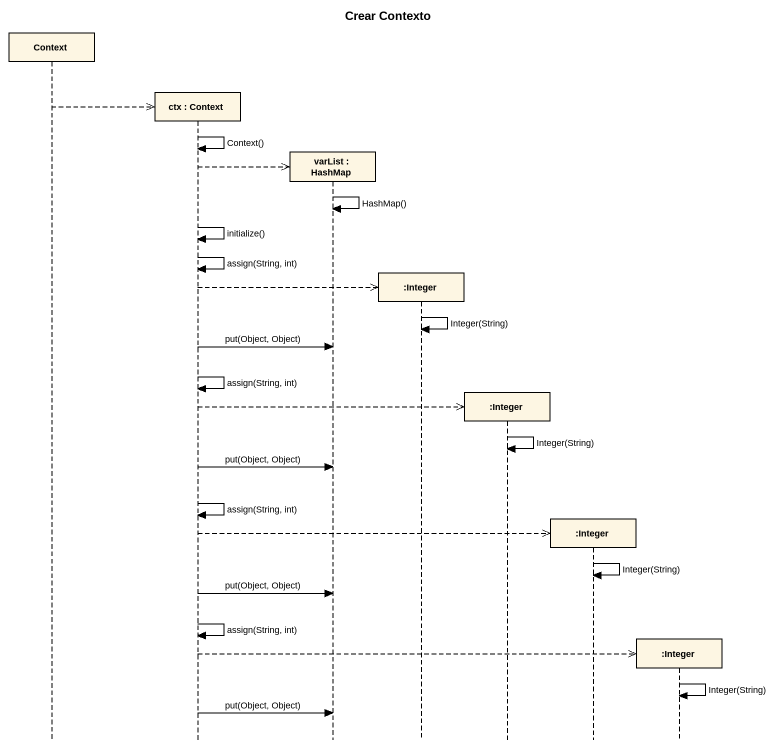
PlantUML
@startuml
title Crear Contexto
hide footbox
participant Context
participant "ctx : Context" as ctx
participant "varList : HashMap" as varList
participant ":Integer" as Integer
participant ":Integer" as Integer_2
participant ":Integer" as Integer_3
participant ":Integer" as Integer_4

Context -->> ctx **
ctx -> ctx : Context()
ctx -->> varList **
varList -> varList : HashMap()
ctx -> ctx : initialize()
ctx -> ctx : assign(String, int)
ctx -->> Integer **
Integer -> Integer : Integer(String)
ctx -> varList : put(Object, Object)
ctx -> ctx : assign(String, int)
ctx -->> Integer_2 **
Integer_2 -> Integer_2 : Integer(String)
ctx -> varList : put(Object, Object)
ctx -> ctx : assign(String, int)
ctx -->> Integer_3 **
Integer_3 -> Integer_3 : Integer(String)
ctx -> varList : put(Object, Object)
ctx -> ctx : assign(String, int)
ctx -->> Integer_4 **
Integer_4 -> Integer_4 : Integer(String)
ctx -> varList : put(Object, Object)
@enduml
